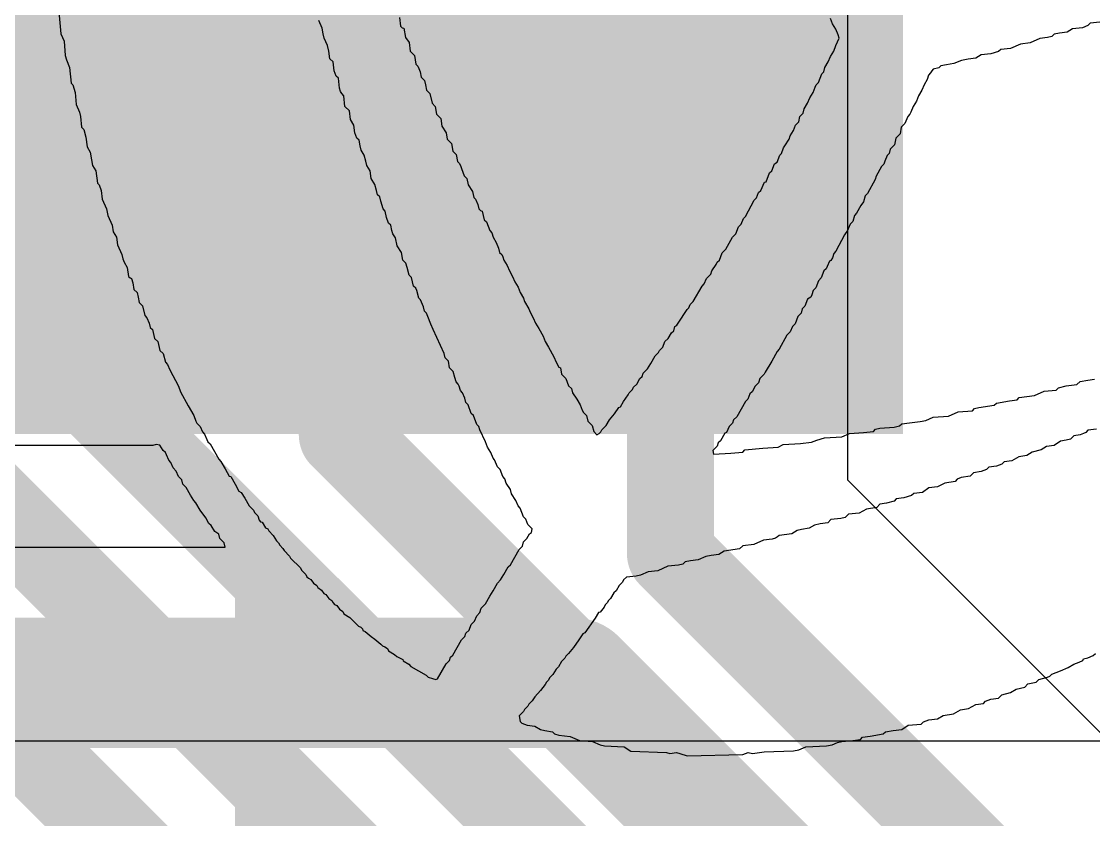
# Model space of a CAD drawing. Header units: inches. Extents: x -21 to 276, y -5 to 220.
# Drawn here: x 47.619 to 50.749, y 35.872 to 38.203 of the extents above; entities that cross this region are included whole.
import ezdxf

# ---------------------------------------------------------------- set-up
doc = ezdxf.new("R2010")
doc.units = ezdxf.units.IN
for name, color, linetype in [('Bottom Layer', 5, 'Continuous'), ('Bottom Overlay', 54, 'Continuous'), ('Power + Signal', 76, 'Continuous'), ('Top Layer', 1, 'Continuous'), ('Top Overlay', 2, 'Continuous'), ('Top Paste', 8, 'Continuous'), ('Top Solder', 216, 'Continuous')]:
    doc.layers.add(name, color=color, linetype=linetype)

# ---------------------------------------------------------------- blocks, each defined once
blk = doc.blocks.new('HC_49S_SMD_52')
at = {"layer": 'Top Layer'}
blk.add_hatch(color=1, dxfattribs=at).paths.add_polyline_path([(2, 1), (7.5, 1), (7.5, -1), (2, -1)])
at = {"layer": 'Top Paste'}
blk.add_hatch(color=8, dxfattribs=at).paths.add_polyline_path([(2, 1), (7.5, 1), (7.5, -1), (2, -1)])
at = {"layer": 'Top Solder'}
blk.add_hatch(color=216, dxfattribs=at).paths.add_polyline_path([(1.8984, 1.1016), (7.6016, 1.1016), (7.6016, -1.1016), (1.8984, -1.1016)])
at = {"layer": 'Top Overlay'}
blk.add_lwpolyline([(5.715, -2.5146, 0.127, 0.127, 0), (5.715, -1.4224, 0.127, 0.127, 0)], format="xyseb", dxfattribs=at)
blk.add_lwpolyline([(5.6833, -1.4224, 0.0635, 0.0635, 1), (5.7467, -1.4224, 0.0635, 0.0635, 1)], format="xyseb", close=True, dxfattribs=at)

msp = doc.modelspace()

# ---------------------------------------------------------------- linework, layer by layer
at = {"layer": 'Bottom Layer'}
msp.add_line((53.9758, 36.1009), (14.5195, 36.1009), dxfattribs=at)
at = {"layer": 'Bottom Overlay'}
for p, q in [((47.7276, 38.2307), (47.7339, 38.1672)), ((48.4967, 38.1831), (48.4872, 38.2053)), ((48.7223, 38.2148), (48.7255, 38.1894)), ((49.9872, 38.1958), (49.9809, 38.2117)), ((49.9968, 38.1799), (49.9872, 38.1958)), ((50.7389, 38.1974), (50.7325, 38.191)), ((50.7675, 38.2005), (50.7389, 38.1974)), ((47.7339, 38.1672), (47.7435, 38.1449)), ((48.4999, 38.1672), (48.4967, 38.1831)), ((48.503, 38.1544), (48.4999, 38.1672)), ((48.7255, 38.1894), (48.7303, 38.1846)), ((48.7303, 38.1846), (48.7351, 38.1831)), ((48.7351, 38.1831), (48.7398, 38.156)), ((50.0031, 38.164), (49.9968, 38.1799)), ((50.0063, 38.1544), (50.0031, 38.164)), ((50.634, 38.1656), (50.6276, 38.1592)), ((50.6499, 38.1688), (50.634, 38.1656)), ((50.6721, 38.1719), (50.6499, 38.1688)), ((50.688, 38.1815), (50.6721, 38.1719)), ((50.7166, 38.1846), (50.688, 38.1815)), ((50.7325, 38.191), (50.7166, 38.1846)), ((47.7435, 38.1449), (47.7466, 38.1036)), ((48.5126, 38.1322), (48.503, 38.1544)), ((48.5158, 38.1163), (48.5126, 38.1322)), ((48.7398, 38.156), (48.7509, 38.1417)), ((48.7509, 38.1417), (48.7541, 38.1163)), ((49.9904, 38.1163), (49.9968, 38.1322)), ((49.9968, 38.1322), (50.0063, 38.1544)), ((50.5355, 38.137), (50.5069, 38.1243)), ((50.5641, 38.1401), (50.5355, 38.137)), ((50.5927, 38.1529), (50.5641, 38.1401)), ((50.6149, 38.156), (50.5927, 38.1529)), ((50.6276, 38.1592), (50.6149, 38.156)), ((47.7466, 38.1036), (47.7498, 38.0909)), ((48.5189, 38.0941), (48.5158, 38.1163)), ((48.7541, 38.1163), (48.7668, 38.1036)), ((48.7668, 38.1036), (48.77, 38.0782)), ((49.9745, 38.0845), (49.9809, 38.1004)), ((49.9809, 38.1004), (49.9904, 38.1163)), ((50.4211, 38.1052), (50.4052, 38.0957)), ((50.4497, 38.1084), (50.4211, 38.1052)), ((50.4719, 38.1147), (50.4497, 38.1084)), ((50.4783, 38.1211), (50.4719, 38.1147)), ((50.5069, 38.1243), (50.4783, 38.1211)), ((47.7498, 38.0909), (47.7594, 38.0686)), ((47.7594, 38.0686), (47.7641, 38.0226)), ((48.5285, 38.0845), (48.5189, 38.0941)), ((48.5316, 38.0591), (48.5285, 38.0845)), ((48.77, 38.0782), (48.7764, 38.0718)), ((48.7764, 38.0718), (48.7795, 38.0655)), ((49.9618, 38.0559), (49.965, 38.0686)), ((49.965, 38.0686), (49.9745, 38.0845)), ((50.3035, 38.0734), (50.2971, 38.0671)), ((50.3194, 38.0766), (50.3035, 38.0734)), ((50.3416, 38.0798), (50.3194, 38.0766)), ((50.3639, 38.0893), (50.3416, 38.0798)), ((50.3829, 38.0925), (50.3639, 38.0893)), ((50.4052, 38.0957), (50.3829, 38.0925)), ((48.538, 38.0432), (48.5316, 38.0591)), ((48.5444, 38.0369), (48.538, 38.0432)), ((48.5475, 38.0083), (48.5444, 38.0369)), ((48.7795, 38.0655), (48.7827, 38.0559)), ((48.7827, 38.0559), (48.7859, 38.04)), ((48.7859, 38.04), (48.7954, 38.0305)), ((49.9459, 38.0241), (49.9555, 38.0496)), ((49.9555, 38.0496), (49.9618, 38.0559)), ((50.2669, 38.0464), (50.2637, 38.0337)), ((50.2733, 38.0528), (50.2669, 38.0464)), ((50.2765, 38.0591), (50.2733, 38.0528)), ((50.2812, 38.0639), (50.2765, 38.0591)), ((50.2971, 38.0671), (50.2812, 38.0639)), ((47.7641, 38.0226), (47.7689, 38.0178)), ((47.7689, 38.0178), (47.7752, 37.9955)), ((48.5507, 37.9987), (48.5475, 38.0083)), ((48.7954, 38.0305), (48.7986, 38.0178)), ((48.7986, 38.0178), (48.8018, 38.0019)), ((49.93, 37.9955), (49.9364, 38.0114)), ((49.9364, 38.0114), (49.9396, 38.0178)), ((49.9396, 38.0178), (49.9459, 38.0241)), ((50.2542, 38.0178), (50.2479, 38.0019)), ((50.2637, 38.0337), (50.2542, 38.0178)), ((47.7752, 37.9955), (47.7784, 37.9606)), ((48.5539, 37.9924), (48.5507, 37.9987)), ((48.5603, 37.986), (48.5539, 37.9924)), ((48.5634, 37.9542), (48.5603, 37.986)), ((48.8018, 38.0019), (48.8113, 37.9924)), ((48.8113, 37.9924), (48.8177, 37.9638)), ((49.9141, 37.9638), (49.9205, 37.9797)), ((49.9205, 37.9797), (49.93, 37.9955)), ((50.2383, 37.986), (50.232, 37.9701)), ((50.2479, 38.0019), (50.2383, 37.986)), ((47.7784, 37.9606), (47.788, 37.9383)), ((48.5761, 37.9415), (48.5634, 37.9542)), ((48.8177, 37.9638), (48.8272, 37.9542)), ((48.8272, 37.9542), (48.8304, 37.932)), ((49.9014, 37.9352), (49.9046, 37.9479)), ((49.9046, 37.9479), (49.9141, 37.9638)), ((50.2224, 37.9542), (50.2161, 37.9383)), ((50.232, 37.9701), (50.2224, 37.9542)), ((47.788, 37.9383), (47.7911, 37.9256)), ((47.7911, 37.9256), (47.7943, 37.8938)), ((48.5793, 37.9161), (48.5761, 37.9415)), ((48.5889, 37.9002), (48.5793, 37.9161)), ((48.8304, 37.932), (48.8431, 37.9193)), ((48.8431, 37.9193), (48.8463, 37.897)), ((49.8887, 37.9097), (49.8919, 37.9256)), ((49.8919, 37.9256), (49.9014, 37.9352)), ((50.2065, 37.9256), (50.1986, 37.905)), ((50.2129, 37.932), (50.2065, 37.9256)), ((50.2161, 37.9383), (50.2129, 37.932)), ((47.7943, 37.8938), (47.8007, 37.8875)), ((47.8007, 37.8875), (47.807, 37.8652)), ((48.592, 37.878), (48.5889, 37.9002)), ((48.8463, 37.897), (48.859, 37.878)), ((49.8633, 37.8684), (49.8728, 37.8843)), ((49.8728, 37.8843), (49.8792, 37.9002)), ((49.8792, 37.9002), (49.8887, 37.9097)), ((50.1875, 37.8938), (50.1843, 37.8748)), ((50.1986, 37.905), (50.1875, 37.8938)), ((47.807, 37.8652), (47.8102, 37.8366)), ((48.5984, 37.8621), (48.592, 37.878)), ((48.6047, 37.8557), (48.5984, 37.8621)), ((48.6079, 37.8398), (48.6047, 37.8557)), ((48.859, 37.878), (48.8622, 37.8589)), ((48.8622, 37.8589), (48.8749, 37.8462)), ((49.8474, 37.8398), (49.8601, 37.8589)), ((49.8601, 37.8589), (49.8633, 37.8684)), ((50.1716, 37.8621), (50.1684, 37.843)), ((50.1843, 37.8748), (50.1716, 37.8621)), ((47.8102, 37.8366), (47.8197, 37.8207)), ((47.8197, 37.8207), (47.8229, 37.7985)), ((48.6111, 37.8271), (48.6079, 37.8398)), ((48.619, 37.8128), (48.6111, 37.8271)), ((48.8749, 37.8462), (48.8781, 37.8239)), ((48.8781, 37.8239), (48.8876, 37.8144)), ((49.8331, 37.8128), (49.8379, 37.8176)), ((49.8379, 37.8176), (49.8442, 37.8335)), ((49.8442, 37.8335), (49.8474, 37.8398)), ((50.1525, 37.8176), (50.1462, 37.8112)), ((50.1557, 37.8303), (50.1525, 37.8176)), ((50.1684, 37.843), (50.1557, 37.8303)), ((47.8229, 37.7985), (47.8261, 37.7826)), ((48.6238, 37.7953), (48.619, 37.8128)), ((48.627, 37.7826), (48.6238, 37.7953)), ((48.8876, 37.8144), (48.8924, 37.7937)), ((48.8924, 37.7937), (48.8971, 37.789)), ((48.8971, 37.789), (48.9003, 37.7826)), ((49.8093, 37.7667), (49.8172, 37.7874)), ((49.8172, 37.7874), (49.8252, 37.7921)), ((49.8252, 37.7921), (49.8331, 37.8128)), ((50.1398, 37.7953), (50.1366, 37.7858)), ((50.1462, 37.8112), (50.1398, 37.7953)), ((47.8261, 37.7826), (47.8356, 37.7667)), ((47.8356, 37.7667), (47.8404, 37.7302)), ((48.6365, 37.7667), (48.627, 37.7826)), ((48.6397, 37.7445), (48.6365, 37.7667)), ((48.9003, 37.7826), (48.9035, 37.7731)), ((48.9035, 37.7731), (48.9114, 37.7524)), ((49.7934, 37.7349), (49.8029, 37.7604)), ((49.8029, 37.7604), (49.8093, 37.7667)), ((50.1303, 37.7794), (50.1144, 37.7508)), ((50.1366, 37.7858), (50.1303, 37.7794)), ((47.8404, 37.7302), (47.8452, 37.7254)), ((47.8452, 37.7254), (47.8515, 37.7095)), ((48.6508, 37.727), (48.6397, 37.7445)), ((48.6556, 37.7095), (48.6508, 37.727)), ((48.9114, 37.7524), (48.9194, 37.7445)), ((48.9194, 37.7445), (48.9226, 37.7254)), ((48.9226, 37.7254), (48.9353, 37.7063)), ((49.7775, 37.7095), (49.7886, 37.7333)), ((49.7886, 37.7333), (49.7934, 37.7349)), ((50.1112, 37.7413), (50.0889, 37.7)), ((50.1144, 37.7508), (50.1112, 37.7413)), ((47.8515, 37.7095), (47.8547, 37.6841)), ((48.6588, 37.6968), (48.6556, 37.7095)), ((48.6651, 37.6904), (48.6588, 37.6968)), ((48.9353, 37.7063), (48.94, 37.6889)), ((49.7648, 37.6873), (49.7711, 37.7032)), ((49.7711, 37.7032), (49.7775, 37.7095)), ((50.0826, 37.6936), (50.0778, 37.6761)), ((50.0889, 37.7), (50.0826, 37.6936)), ((47.8547, 37.6841), (47.8674, 37.6555)), ((48.6683, 37.6777), (48.6651, 37.6904)), ((48.6747, 37.6555), (48.6683, 37.6777)), ((48.94, 37.6889), (48.9448, 37.6841)), ((48.9448, 37.6841), (48.9512, 37.6682)), ((48.9512, 37.6682), (48.9543, 37.6555)), ((49.733, 37.6332), (49.7584, 37.6809)), ((49.7584, 37.6809), (49.7648, 37.6873)), ((50.0699, 37.665), (50.0572, 37.6428)), ((50.0778, 37.6761), (50.0699, 37.665)), ((47.8674, 37.6555), (47.8706, 37.6364)), ((47.8706, 37.6364), (47.8833, 37.6078)), ((48.681, 37.6491), (48.6747, 37.6555)), ((48.6842, 37.6301), (48.681, 37.6491)), ((48.6906, 37.6142), (48.6842, 37.6301)), ((48.9543, 37.6555), (48.9591, 37.6507)), ((48.9591, 37.6507), (48.9639, 37.6491)), ((48.9639, 37.6491), (48.9702, 37.6237)), ((49.7266, 37.6269), (49.733, 37.6332)), ((50.0508, 37.6364), (50.046, 37.6189)), ((50.0572, 37.6428), (50.0508, 37.6364)), ((47.8833, 37.6078), (47.8865, 37.5887)), ((48.6969, 37.6078), (48.6906, 37.6142)), ((48.7001, 37.5919), (48.6969, 37.6078)), ((48.9702, 37.6237), (48.9766, 37.6173)), ((48.9766, 37.6173), (48.9861, 37.5919)), ((49.7044, 37.5824), (49.7123, 37.603)), ((49.7123, 37.603), (49.7203, 37.611)), ((49.7203, 37.611), (49.7266, 37.6269)), ((50.0381, 37.611), (50.0302, 37.5903)), ((50.046, 37.6189), (50.0381, 37.611)), ((47.8865, 37.5887), (47.896, 37.5728)), ((47.896, 37.5728), (47.8992, 37.5506)), ((48.7033, 37.5824), (48.7001, 37.5919)), ((48.7112, 37.5713), (48.7033, 37.5824)), ((48.716, 37.5474), (48.7112, 37.5713)), ((48.9861, 37.5919), (48.9925, 37.5856)), ((48.9925, 37.5856), (48.9957, 37.5728)), ((48.9957, 37.5728), (49.0052, 37.557)), ((49.6758, 37.5379), (49.6949, 37.5728)), ((49.6949, 37.5728), (49.7044, 37.5824)), ((50.0222, 37.5792), (49.9968, 37.5315)), ((50.0254, 37.5856), (50.0222, 37.5792)), ((50.0302, 37.5903), (50.0254, 37.5856)), ((47.8992, 37.5506), (47.9119, 37.522)), ((48.7287, 37.5284), (48.716, 37.5474)), ((49.0052, 37.557), (49.0116, 37.5411)), ((49.0116, 37.5411), (49.0147, 37.5284)), ((49.6647, 37.5268), (49.6758, 37.5379)), ((47.9119, 37.522), (47.9151, 37.5093)), ((47.9151, 37.5093), (47.9183, 37.4997)), ((48.7319, 37.5061), (48.7287, 37.5284)), ((48.7414, 37.4966), (48.7319, 37.5061)), ((49.0147, 37.5284), (49.0211, 37.522)), ((49.0211, 37.522), (49.0243, 37.5156)), ((49.0243, 37.5156), (49.0274, 37.5061)), ((49.0274, 37.5061), (49.037, 37.4902)), ((49.6504, 37.4997), (49.6567, 37.5061)), ((49.6567, 37.5061), (49.6647, 37.5268)), ((49.9825, 37.5045), (49.9777, 37.5029)), ((49.9872, 37.5125), (49.9825, 37.5045)), ((49.9904, 37.5252), (49.9872, 37.5125)), ((49.9968, 37.5315), (49.9904, 37.5252)), ((47.9183, 37.4997), (47.9278, 37.4839)), ((47.9278, 37.4839), (47.931, 37.4584)), ((48.7446, 37.4839), (48.7414, 37.4966)), ((48.7509, 37.4616), (48.7446, 37.4839)), ((49.037, 37.4902), (49.0433, 37.4743)), ((49.0433, 37.4743), (49.0529, 37.4584)), ((49.6313, 37.4648), (49.6345, 37.4743)), ((49.6345, 37.4743), (49.6472, 37.4934)), ((49.6472, 37.4934), (49.6504, 37.4997)), ((49.9618, 37.4743), (49.9539, 37.4537)), ((49.9682, 37.4807), (49.9618, 37.4743)), ((49.9714, 37.487), (49.9682, 37.4807)), ((49.9777, 37.5029), (49.9714, 37.487)), ((47.931, 37.4584), (47.9357, 37.4537)), ((47.9357, 37.4537), (47.9405, 37.4521)), ((47.9405, 37.4521), (47.9437, 37.4394)), ((48.7573, 37.4553), (48.7509, 37.4616)), ((48.7637, 37.4298), (48.7573, 37.4553)), ((49.0529, 37.4584), (49.0592, 37.4425)), ((49.0592, 37.4425), (49.0688, 37.4267)), ((49.6122, 37.4362), (49.6186, 37.4521)), ((49.6186, 37.4521), (49.6313, 37.4648)), ((49.9459, 37.4457), (49.938, 37.4251)), ((49.9539, 37.4537), (49.9459, 37.4457)), ((47.9437, 37.4394), (47.9469, 37.4203)), ((47.9469, 37.4203), (47.9564, 37.4108)), ((47.9564, 37.4108), (47.9596, 37.398)), ((48.77, 37.4235), (48.7637, 37.4298)), ((48.7732, 37.4171), (48.77, 37.4235)), ((48.7795, 37.3949), (48.7732, 37.4171)), ((49.0688, 37.4267), (49.0751, 37.4108)), ((49.0751, 37.4108), (49.0846, 37.3949)), ((49.5804, 37.3853), (49.6059, 37.4298)), ((49.6059, 37.4298), (49.6122, 37.4362)), ((49.93, 37.4171), (49.9269, 37.4044)), ((49.938, 37.4251), (49.93, 37.4171)), ((47.9596, 37.398), (47.9628, 37.3822)), ((47.9628, 37.3822), (47.9723, 37.3726)), ((48.7843, 37.3901), (48.7795, 37.3949)), ((48.7923, 37.3694), (48.7843, 37.3901)), ((49.0846, 37.3949), (49.0878, 37.3853)), ((49.0878, 37.3853), (49.1005, 37.3631)), ((49.5709, 37.3758), (49.5804, 37.3853)), ((49.9141, 37.3917), (49.9062, 37.371)), ((49.9237, 37.398), (49.9141, 37.3917)), ((49.9269, 37.4044), (49.9237, 37.398)), ((47.9723, 37.3726), (47.9786, 37.344)), ((48.7954, 37.3567), (48.7923, 37.3694)), ((48.8018, 37.3504), (48.7954, 37.3567)), ((48.805, 37.3408), (48.8018, 37.3504)), ((49.1005, 37.3631), (49.1037, 37.3536)), ((49.1037, 37.3536), (49.1133, 37.3377)), ((49.5359, 37.3218), (49.563, 37.3615)), ((49.563, 37.3615), (49.5677, 37.3663)), ((49.5677, 37.3663), (49.5709, 37.3758)), ((49.8951, 37.3504), (49.8855, 37.3408)), ((49.8983, 37.3631), (49.8951, 37.3504)), ((49.9062, 37.371), (49.8983, 37.3631)), ((47.9786, 37.344), (47.985, 37.3377)), ((47.985, 37.3377), (47.9914, 37.3218)), ((47.9914, 37.3218), (47.9945, 37.3091)), ((48.8145, 37.3186), (48.805, 37.3408)), ((48.8209, 37.3027), (48.8145, 37.3186)), ((49.1133, 37.3377), (49.1196, 37.3218)), ((49.1196, 37.3218), (49.1291, 37.3059)), ((49.5328, 37.3154), (49.5359, 37.3218)), ((49.8776, 37.3202), (49.8697, 37.3122)), ((49.8855, 37.3408), (49.8776, 37.3202)), ((47.9945, 37.3091), (48.0009, 37.3027)), ((48.0009, 37.3027), (48.0073, 37.2773)), ((48.8526, 37.2328), (48.8209, 37.3027)), ((49.1291, 37.3059), (49.1419, 37.2836)), ((49.5073, 37.2773), (49.5169, 37.2932)), ((49.5169, 37.2932), (49.5232, 37.2995)), ((49.5232, 37.2995), (49.5264, 37.3122)), ((49.5264, 37.3122), (49.5328, 37.3154)), ((49.8538, 37.2868), (49.8315, 37.2455)), ((49.8633, 37.2963), (49.8538, 37.2868)), ((49.8697, 37.3122), (49.8633, 37.2963)), ((48.0073, 37.2773), (48.0168, 37.2677)), ((48.0168, 37.2677), (48.0231, 37.2423)), ((49.1419, 37.2836), (49.1482, 37.2677)), ((49.1482, 37.2677), (49.1577, 37.2519)), ((49.4915, 37.2519), (49.4978, 37.2677)), ((49.4978, 37.2677), (49.5073, 37.2773)), ((48.0231, 37.2423), (48.0327, 37.2328)), ((48.0327, 37.2328), (48.039, 37.2074)), ((48.8558, 37.2201), (48.8526, 37.2328)), ((49.1577, 37.2519), (49.1736, 37.2233)), ((49.1736, 37.2233), (49.18, 37.2074)), ((49.4565, 37.2042), (49.4692, 37.2264)), ((49.4692, 37.2264), (49.4787, 37.236)), ((49.4787, 37.236), (49.4819, 37.2423)), ((49.4819, 37.2423), (49.4915, 37.2519)), ((49.8252, 37.2391), (49.8093, 37.2105)), ((49.8315, 37.2455), (49.8252, 37.2391)), ((48.039, 37.2074), (48.0454, 37.201)), ((48.0454, 37.201), (48.0517, 37.1851)), ((48.8654, 37.2105), (48.8558, 37.2201)), ((48.8685, 37.1915), (48.8654, 37.2105)), ((48.8797, 37.1803), (48.8685, 37.1915)), ((49.18, 37.2074), (49.1879, 37.1931)), ((49.1879, 37.1931), (49.1927, 37.1915)), ((49.1927, 37.1915), (49.1959, 37.1724)), ((49.447, 37.1883), (49.4565, 37.2042)), ((49.8093, 37.2105), (49.7902, 37.1788)), ((48.0517, 37.1851), (48.0772, 37.1374)), ((48.8844, 37.1629), (48.8797, 37.1803)), ((48.8876, 37.1502), (48.8844, 37.1629)), ((49.1959, 37.1724), (49.2086, 37.1597)), ((49.2086, 37.1597), (49.2165, 37.139)), ((49.4152, 37.1438), (49.4247, 37.1597)), ((49.4247, 37.1597), (49.4311, 37.166)), ((49.4311, 37.166), (49.4342, 37.1756)), ((49.4342, 37.1756), (49.447, 37.1883)), ((49.7743, 37.1597), (49.7711, 37.147)), ((49.787, 37.1724), (49.7743, 37.1597)), ((49.7902, 37.1788), (49.787, 37.1724)), ((48.0772, 37.1374), (48.0835, 37.1215)), ((48.894, 37.1438), (48.8876, 37.1502)), ((48.8971, 37.1374), (48.894, 37.1438)), ((48.9003, 37.1247), (48.8971, 37.1374)), ((49.2165, 37.139), (49.2245, 37.1311)), ((49.2245, 37.1311), (49.2277, 37.1184)), ((49.4025, 37.1279), (49.4056, 37.1343)), ((49.4056, 37.1343), (49.4152, 37.1438)), ((49.7616, 37.1374), (49.7521, 37.1215)), ((49.7711, 37.147), (49.7616, 37.1374)), ((50.6404, 37.1263), (50.6467, 37.1327)), ((50.6467, 37.1327), (50.669, 37.139)), ((50.669, 37.139), (50.7007, 37.1422)), ((50.7007, 37.1422), (50.7103, 37.1517)), ((50.7103, 37.1517), (50.7325, 37.1549)), ((50.7325, 37.1549), (50.7516, 37.1581)), ((48.0835, 37.1215), (48.1058, 37.0802)), ((48.9067, 37.1184), (48.9003, 37.1247)), ((48.913, 37.1025), (48.9067, 37.1184)), ((48.9162, 37.0898), (48.913, 37.1025)), ((49.2277, 37.1184), (49.2404, 37.0993)), ((49.2404, 37.0993), (49.2499, 37.0834)), ((49.377, 37.0929), (49.3898, 37.112)), ((49.3898, 37.112), (49.3929, 37.1184)), ((49.3929, 37.1184), (49.4025, 37.1279)), ((49.7393, 37.0993), (49.733, 37.0929)), ((49.7457, 37.1152), (49.7393, 37.0993)), ((49.7521, 37.1215), (49.7457, 37.1152)), ((50.5037, 37.0945), (50.5259, 37.0977)), ((50.5259, 37.0977), (50.5323, 37.1041)), ((50.5323, 37.1041), (50.5768, 37.1104)), ((50.5768, 37.1104), (50.6054, 37.1231)), ((50.6054, 37.1231), (50.6404, 37.1263)), ((48.1058, 37.0802), (48.1217, 37.0516)), ((48.9226, 37.0834), (48.9162, 37.0898)), ((48.9321, 37.058), (48.9226, 37.0834)), ((49.2499, 37.0834), (49.2563, 37.0675)), ((49.2563, 37.0675), (49.2594, 37.0612)), ((49.35, 37.0564), (49.3627, 37.0755)), ((49.3627, 37.0755), (49.3675, 37.0771)), ((49.3675, 37.0771), (49.377, 37.0929)), ((49.733, 37.0929), (49.7076, 37.0485)), ((50.3543, 37.0628), (50.3956, 37.0659)), ((50.3956, 37.0659), (50.402, 37.0723)), ((50.402, 37.0723), (50.4147, 37.0755)), ((50.4147, 37.0755), (50.4592, 37.0818)), ((50.4592, 37.0818), (50.4656, 37.0882)), ((50.4656, 37.0882), (50.5037, 37.0945)), ((48.1217, 37.0516), (48.128, 37.0357)), ((48.128, 37.0357), (48.1312, 37.0294)), ((48.9385, 37.0516), (48.9321, 37.058)), ((48.948, 37.0262), (48.9385, 37.0516)), ((49.2594, 37.0612), (49.269, 37.0516)), ((49.269, 37.0516), (49.2722, 37.0357)), ((49.2722, 37.0357), (49.2849, 37.023)), ((49.3262, 37.023), (49.3357, 37.0389)), ((49.3357, 37.0389), (49.35, 37.0564)), ((49.698, 37.0389), (49.6949, 37.0294)), ((49.7076, 37.0485), (49.698, 37.0389)), ((50.2431, 37.0341), (50.259, 37.0373)), ((50.259, 37.0373), (50.2812, 37.0469)), ((50.2812, 37.0469), (50.3257, 37.05)), ((50.3257, 37.05), (50.3543, 37.0628)), ((48.1312, 37.0294), (48.1407, 37.0198)), ((48.1407, 37.0198), (48.1471, 37.004)), ((48.1471, 37.004), (48.1534, 36.9976)), ((48.9543, 37.0198), (48.948, 37.0262)), ((48.9575, 37.0103), (48.9543, 37.0198)), ((48.9734, 36.9754), (48.9575, 37.0103)), ((49.2849, 37.023), (49.2896, 37.0055)), ((49.2896, 37.0055), (49.2992, 36.996)), ((49.3055, 36.9992), (49.3103, 37.004)), ((49.3103, 37.004), (49.3135, 37.0103)), ((49.3135, 37.0103), (49.3262, 37.023)), ((49.6853, 37.0198), (49.6774, 37.0024)), ((49.6949, 37.0294), (49.6853, 37.0198)), ((50.0778, 37.0024), (50.1064, 37.0055)), ((50.1064, 37.0055), (50.1128, 37.0119)), ((50.1128, 37.0119), (50.1255, 37.0151)), ((50.1255, 37.0151), (50.1668, 37.0183)), ((50.1668, 37.0183), (50.1827, 37.0214)), ((50.1827, 37.0214), (50.1891, 37.0278)), ((50.1891, 37.0278), (50.2113, 37.031)), ((50.2113, 37.031), (50.2431, 37.0341)), ((50.7325, 37.0087), (50.7262, 37.0024)), ((50.758, 37.0119), (50.7325, 37.0087)), ((48.1534, 36.9976), (48.1598, 36.9817)), ((48.1598, 36.9817), (48.163, 36.9754)), ((48.163, 36.9754), (48.1693, 36.969)), ((48.9798, 36.9595), (48.9734, 36.9754)), ((49.2992, 36.996), (49.3055, 36.9992)), ((49.6535, 36.9722), (49.6504, 36.9626)), ((49.6599, 36.9785), (49.6535, 36.9722)), ((49.6726, 37.0008), (49.6599, 36.9785)), ((49.6774, 37.0024), (49.6726, 37.0008)), ((49.8935, 36.9706), (49.9253, 36.9738)), ((49.9253, 36.9738), (49.9412, 36.9801)), ((49.9412, 36.9801), (49.9634, 36.9865)), ((49.9634, 36.9865), (50.0143, 36.9897)), ((50.0143, 36.9897), (50.0365, 36.9992)), ((50.0365, 36.9992), (50.0778, 37.0024)), ((50.6531, 36.9769), (50.634, 36.9642)), ((50.669, 36.9801), (50.6531, 36.9769)), ((50.6817, 36.9833), (50.669, 36.9801)), ((50.6912, 36.9928), (50.6817, 36.9833)), ((50.7103, 36.996), (50.6912, 36.9928)), ((50.7198, 36.9992), (50.7103, 36.996)), ((50.7262, 37.0024), (50.7198, 36.9992)), ((48.0025, 36.9642), (36.6978, 36.9674)), ((48.012, 36.9674), (48.0025, 36.9642)), ((48.0231, 36.9658), (48.012, 36.9674)), ((48.0327, 36.9499), (48.0231, 36.9658)), ((48.039, 36.9436), (48.0327, 36.9499)), ((48.0422, 36.9372), (48.039, 36.9436)), ((48.1693, 36.969), (48.1948, 36.9245)), ((48.9893, 36.9436), (48.9798, 36.9595)), ((48.9957, 36.9277), (48.9893, 36.9436)), ((49.6504, 36.9626), (49.6377, 36.9499)), ((49.6377, 36.9499), (49.6392, 36.9388)), ((49.6392, 36.9388), (49.6901, 36.942)), ((49.6901, 36.942), (49.725, 36.9452)), ((49.725, 36.9452), (49.7314, 36.9515)), ((49.7314, 36.9515), (49.7838, 36.9563)), ((49.7838, 36.9563), (49.8283, 36.9595)), ((49.8283, 36.9595), (49.8426, 36.9674)), ((49.8426, 36.9674), (49.8935, 36.9706)), ((50.5704, 36.9452), (50.5545, 36.9356)), ((50.5959, 36.9515), (50.5704, 36.9452)), ((50.6118, 36.9611), (50.5959, 36.9515)), ((50.634, 36.9642), (50.6118, 36.9611)), ((48.0486, 36.9213), (48.0422, 36.9372)), ((48.0549, 36.915), (48.0486, 36.9213)), ((48.0613, 36.8991), (48.0549, 36.915)), ((48.1948, 36.9245), (48.2011, 36.9181)), ((48.2011, 36.9181), (48.2138, 36.8959)), ((49.0004, 36.9229), (48.9957, 36.9277)), ((49.0084, 36.9023), (49.0004, 36.9229)), ((50.4815, 36.9102), (50.4656, 36.9038)), ((50.4878, 36.9166), (50.4815, 36.9102)), ((50.5101, 36.9197), (50.4878, 36.9166)), ((50.5307, 36.9309), (50.5101, 36.9197)), ((50.5545, 36.9356), (50.5307, 36.9309)), ((48.0708, 36.8895), (48.0613, 36.8991)), ((48.0772, 36.8737), (48.0708, 36.8895)), ((48.2138, 36.8959), (48.225, 36.8752)), ((49.0163, 36.8943), (49.0084, 36.9023)), ((49.0243, 36.8737), (49.0163, 36.8943)), ((50.3988, 36.8848), (50.3893, 36.8752)), ((50.4211, 36.888), (50.3988, 36.8848)), ((50.437, 36.8943), (50.4211, 36.888)), ((50.4433, 36.9007), (50.437, 36.8943)), ((50.4656, 36.9038), (50.4433, 36.9007)), ((48.0867, 36.8641), (48.0772, 36.8737)), ((48.0899, 36.8514), (48.0867, 36.8641)), ((48.0994, 36.8419), (48.0899, 36.8514)), ((48.225, 36.8752), (48.2297, 36.8737)), ((48.2297, 36.8737), (48.2424, 36.8514)), ((48.2424, 36.8514), (48.2536, 36.8307)), ((49.0306, 36.8673), (49.0243, 36.8737)), ((49.0338, 36.8546), (49.0306, 36.8673)), ((49.0465, 36.8355), (49.0338, 36.8546)), ((50.3146, 36.8546), (50.2939, 36.8435)), ((50.3448, 36.8593), (50.3146, 36.8546)), ((50.3511, 36.8657), (50.3448, 36.8593)), ((50.3623, 36.8705), (50.3511, 36.8657)), ((50.3893, 36.8752), (50.3623, 36.8705)), ((48.1121, 36.8196), (48.0994, 36.8419)), ((48.1217, 36.8037), (48.1121, 36.8196)), ((48.2536, 36.8307), (48.2599, 36.8276)), ((48.2599, 36.8276), (48.271, 36.8101)), ((49.0497, 36.8228), (49.0465, 36.8355)), ((49.0624, 36.8037), (49.0497, 36.8228)), ((50.2177, 36.818), (50.1954, 36.8117)), ((50.224, 36.8244), (50.2177, 36.818)), ((50.2494, 36.8276), (50.224, 36.8244)), ((50.2685, 36.8403), (50.2494, 36.8276)), ((50.2939, 36.8435), (50.2685, 36.8403)), ((48.128, 36.7974), (48.1217, 36.8037)), ((48.1407, 36.7751), (48.128, 36.7974)), ((48.271, 36.8101), (48.2838, 36.7878)), ((48.2838, 36.7878), (48.2965, 36.7751)), ((49.0688, 36.7878), (49.0624, 36.8037)), ((49.0751, 36.7815), (49.0688, 36.7878)), ((50.1255, 36.7926), (50.116, 36.7831)), ((50.1446, 36.7958), (50.1255, 36.7926)), ((50.1668, 36.8021), (50.1446, 36.7958)), ((50.1732, 36.8085), (50.1668, 36.8021)), ((50.1954, 36.8117), (50.1732, 36.8085)), ((48.1566, 36.7529), (48.1407, 36.7751)), ((48.1662, 36.737), (48.1566, 36.7529)), ((48.2965, 36.7751), (48.2996, 36.7688)), ((48.2996, 36.7688), (48.3092, 36.7592)), ((48.3092, 36.7592), (48.3124, 36.7465)), ((49.0846, 36.7561), (49.0751, 36.7815)), ((49.091, 36.7497), (49.0846, 36.7561)), ((50.0238, 36.7545), (50.0111, 36.7513)), ((50.0333, 36.764), (50.0238, 36.7545)), ((50.0651, 36.7672), (50.0333, 36.764)), ((50.0858, 36.7783), (50.0651, 36.7672)), ((50.116, 36.7831), (50.0858, 36.7783)), ((48.1725, 36.7306), (48.1662, 36.737)), ((48.1836, 36.7132), (48.1725, 36.7306)), ((48.3124, 36.7465), (48.3171, 36.7418)), ((48.3171, 36.7418), (48.3219, 36.7402)), ((48.3219, 36.7402), (48.3314, 36.7243)), ((48.3314, 36.7243), (48.3378, 36.7211)), ((49.0974, 36.7338), (49.091, 36.7497)), ((49.1101, 36.7211), (49.0974, 36.7338)), ((49.9189, 36.7227), (49.8967, 36.7195)), ((49.9348, 36.7322), (49.9189, 36.7227)), ((49.9507, 36.7354), (49.9348, 36.7322)), ((49.9729, 36.7386), (49.9507, 36.7354)), ((49.9825, 36.7481), (49.9729, 36.7386)), ((50.0111, 36.7513), (49.9825, 36.7481)), ((48.1948, 36.7052), (48.1836, 36.7132)), ((48.1979, 36.6925), (48.1948, 36.7052)), ((48.2107, 36.6798), (48.1979, 36.6925)), ((48.3378, 36.7211), (48.341, 36.7147)), ((48.341, 36.7147), (48.3537, 36.702)), ((48.3537, 36.702), (48.3632, 36.6861)), ((49.0846, 36.683), (49.0942, 36.6925)), ((49.0942, 36.6925), (49.1021, 36.7068)), ((49.1021, 36.7068), (49.1085, 36.71)), ((49.1085, 36.71), (49.1101, 36.7211)), ((49.8109, 36.6909), (49.7854, 36.6877)), ((49.8204, 36.6941), (49.8109, 36.6909)), ((49.8267, 36.6973), (49.8204, 36.6941)), ((49.8315, 36.702), (49.8267, 36.6973)), ((49.8681, 36.7068), (49.8315, 36.702)), ((49.884, 36.7163), (49.8681, 36.7068)), ((49.8967, 36.7195), (49.884, 36.7163)), ((36.6723, 36.6655), (48.2138, 36.6671)), ((48.2138, 36.6671), (48.2107, 36.6798)), ((48.3632, 36.6861), (48.3696, 36.6798)), ((48.3696, 36.6798), (48.3727, 36.6734)), ((48.3727, 36.6734), (48.3823, 36.6639)), ((48.3823, 36.6639), (48.3855, 36.6575)), ((49.0465, 36.6162), (49.0719, 36.6607)), ((49.0719, 36.6607), (49.0815, 36.6703)), ((49.0815, 36.6703), (49.0846, 36.683)), ((49.7155, 36.6623), (49.671, 36.6559)), ((49.725, 36.6718), (49.7155, 36.6623)), ((49.7568, 36.675), (49.725, 36.6718)), ((49.7854, 36.6877), (49.7568, 36.675)), ((48.3855, 36.6575), (48.4013, 36.6416)), ((48.4013, 36.6416), (48.4045, 36.6353)), ((48.4045, 36.6353), (48.4331, 36.6067)), ((49.5947, 36.6305), (49.5725, 36.6273)), ((49.617, 36.6401), (49.5947, 36.6305)), ((49.6329, 36.6432), (49.617, 36.6401)), ((49.6551, 36.6464), (49.6329, 36.6432)), ((49.671, 36.6559), (49.6551, 36.6464)), ((48.4331, 36.6067), (48.4363, 36.6003)), ((48.4363, 36.6003), (48.449, 36.5876)), ((49.0274, 36.5876), (49.0402, 36.6099)), ((49.0402, 36.6099), (49.0465, 36.6162)), ((49.4772, 36.5987), (49.4485, 36.5956)), ((49.5058, 36.6115), (49.4772, 36.5987)), ((49.5375, 36.6146), (49.5058, 36.6115)), ((49.5502, 36.6178), (49.5375, 36.6146)), ((49.5566, 36.6242), (49.5502, 36.6178)), ((49.5725, 36.6273), (49.5566, 36.6242)), ((48.449, 36.5876), (48.4522, 36.5813)), ((48.4522, 36.5813), (48.457, 36.5765)), ((48.457, 36.5765), (48.4633, 36.5733)), ((48.4633, 36.5733), (48.4713, 36.5622)), ((49.0084, 36.5622), (49.0179, 36.5717)), ((49.0179, 36.5717), (49.0274, 36.5876)), ((49.3739, 36.5654), (49.3643, 36.5558)), ((49.377, 36.5717), (49.3739, 36.5654)), ((49.385, 36.5797), (49.377, 36.5717)), ((49.4136, 36.5829), (49.385, 36.5797)), ((49.4263, 36.586), (49.4136, 36.5829)), ((49.4485, 36.5956), (49.4263, 36.586)), ((48.4713, 36.5622), (48.4808, 36.5558)), ((48.4808, 36.5558), (48.484, 36.5495)), ((48.484, 36.5495), (48.4951, 36.5415)), ((48.4951, 36.5415), (48.5015, 36.532)), ((48.9861, 36.5241), (48.9957, 36.5399)), ((48.9957, 36.5399), (49.0084, 36.5622)), ((49.3484, 36.5336), (49.3389, 36.5177)), ((49.3548, 36.5399), (49.3484, 36.5336)), ((49.3643, 36.5558), (49.3548, 36.5399)), ((48.5015, 36.532), (48.5078, 36.5288)), ((48.5078, 36.5288), (48.5158, 36.5177)), ((48.5158, 36.5177), (48.5253, 36.5113)), ((48.5253, 36.5113), (48.5285, 36.505)), ((48.5285, 36.505), (48.5332, 36.5002)), ((48.9734, 36.5018), (48.9861, 36.5241)), ((49.3294, 36.505), (49.323, 36.4986)), ((49.3325, 36.5113), (49.3294, 36.505)), ((49.3389, 36.5177), (49.3325, 36.5113)), ((48.5332, 36.5002), (48.5396, 36.497)), ((48.5396, 36.497), (48.5475, 36.4859)), ((48.5475, 36.4859), (48.5571, 36.4796)), ((48.5571, 36.4796), (48.5603, 36.4732)), ((48.5603, 36.4732), (48.5777, 36.4621)), ((48.948, 36.4668), (48.9575, 36.4764)), ((48.9575, 36.4764), (48.9607, 36.4891)), ((48.9607, 36.4891), (48.9734, 36.5018)), ((49.3039, 36.4764), (49.2944, 36.4605)), ((49.3087, 36.478), (49.3039, 36.4764)), ((49.3198, 36.4923), (49.3087, 36.478)), ((49.323, 36.4986), (49.3198, 36.4923)), ((48.5777, 36.4621), (48.6032, 36.4367)), ((48.9257, 36.4255), (48.9321, 36.4414)), ((48.9321, 36.4414), (48.9416, 36.451)), ((48.9416, 36.451), (48.948, 36.4668)), ((49.2944, 36.4605), (49.2642, 36.4176)), ((48.6032, 36.4367), (48.6095, 36.4335)), ((48.6095, 36.4335), (48.6143, 36.4287)), ((48.6143, 36.4287), (48.6159, 36.4239)), ((48.6159, 36.4239), (48.6222, 36.4208)), ((48.6222, 36.4208), (48.6397, 36.4065)), ((48.913, 36.4065), (48.9162, 36.416)), ((48.9162, 36.416), (48.9257, 36.4255)), ((49.2579, 36.4144), (49.2467, 36.3969)), ((49.2642, 36.4176), (49.2579, 36.4144)), ((48.6397, 36.4065), (48.6508, 36.3985)), ((48.6508, 36.3985), (48.6683, 36.3842)), ((48.6683, 36.3842), (48.6731, 36.3794)), ((48.6731, 36.3794), (48.6794, 36.3763)), ((48.8781, 36.3524), (48.9035, 36.3969)), ((48.9035, 36.3969), (48.913, 36.4065)), ((49.2467, 36.3969), (49.2308, 36.3747)), ((48.6794, 36.3763), (48.6874, 36.3715)), ((48.6874, 36.3715), (48.6906, 36.3651)), ((48.6906, 36.3651), (48.708, 36.354)), ((48.708, 36.354), (48.7144, 36.3477)), ((48.7144, 36.3477), (48.7319, 36.3397)), ((48.8685, 36.3365), (48.8717, 36.3461)), ((48.8717, 36.3461), (48.8781, 36.3524)), ((49.2086, 36.3493), (49.2054, 36.3429)), ((49.2165, 36.3572), (49.2086, 36.3493)), ((49.2308, 36.3747), (49.2165, 36.3572)), ((50.7325, 36.3445), (50.7484, 36.3508)), ((50.7484, 36.3508), (50.7548, 36.3572)), ((48.7319, 36.3397), (48.7335, 36.335)), ((48.7335, 36.335), (48.7494, 36.3254)), ((48.7494, 36.3254), (48.7557, 36.3191)), ((48.7557, 36.3191), (48.8002, 36.2936)), ((48.8336, 36.2825), (48.859, 36.327)), ((48.859, 36.327), (48.8685, 36.3365)), ((49.1864, 36.3175), (49.18, 36.3111)), ((49.1959, 36.3334), (49.1864, 36.3175)), ((49.2054, 36.3429), (49.1959, 36.3334)), ((50.6531, 36.3064), (50.6753, 36.3159)), ((50.6753, 36.3159), (50.6912, 36.3254)), ((50.6912, 36.3254), (50.7071, 36.3318)), ((50.7071, 36.3318), (50.7182, 36.3365)), ((50.7182, 36.3365), (50.7198, 36.3413)), ((50.7198, 36.3413), (50.7325, 36.3445)), ((48.8002, 36.2936), (48.8066, 36.2873)), ((48.8066, 36.2873), (48.8193, 36.2841)), ((48.8193, 36.2841), (48.8288, 36.2809)), ((49.1609, 36.2857), (49.1577, 36.2793)), ((49.1705, 36.2952), (49.1609, 36.2857)), ((49.18, 36.3111), (49.1705, 36.2952)), ((50.5895, 36.2809), (50.6149, 36.2873)), ((50.6149, 36.2873), (50.6213, 36.2905)), ((50.6213, 36.2905), (50.6276, 36.2968)), ((50.6276, 36.2968), (50.6531, 36.3064)), ((48.8288, 36.2809), (48.8336, 36.2825)), ((49.1482, 36.2666), (49.1339, 36.2491)), ((49.1514, 36.273), (49.1482, 36.2666)), ((49.1577, 36.2793), (49.1514, 36.273)), ((50.5069, 36.2428), (50.5228, 36.2523)), ((50.5228, 36.2523), (50.5482, 36.2587)), ((50.5482, 36.2587), (50.5577, 36.2682)), ((50.5577, 36.2682), (50.5816, 36.273)), ((50.5816, 36.273), (50.5895, 36.2809)), ((49.118, 36.2301), (49.1101, 36.219)), ((49.1339, 36.2491), (49.118, 36.2301)), ((50.4338, 36.2174), (50.4497, 36.2237)), ((50.4497, 36.2237), (50.4719, 36.2269)), ((50.4719, 36.2269), (50.4815, 36.2364)), ((50.4815, 36.2364), (50.5069, 36.2428)), ((49.0878, 36.1935), (49.0846, 36.1872)), ((49.0974, 36.2031), (49.0878, 36.1935)), ((49.1005, 36.2094), (49.0974, 36.2031)), ((49.1101, 36.219), (49.1005, 36.2094)), ((50.34, 36.1808), (50.3607, 36.1919)), ((50.3607, 36.1919), (50.3845, 36.1967)), ((50.3845, 36.1967), (50.4052, 36.2078)), ((50.4052, 36.2078), (50.4274, 36.211)), ((50.4274, 36.211), (50.4338, 36.2174)), ((49.0846, 36.1872), (49.0719, 36.1745)), ((49.0719, 36.1745), (49.0751, 36.1586)), ((49.0751, 36.1586), (49.0799, 36.1538)), ((50.2526, 36.157), (50.2685, 36.1633)), ((50.2685, 36.1633), (50.2939, 36.1665)), ((50.2939, 36.1665), (50.3098, 36.176)), ((50.3098, 36.176), (50.34, 36.1808)), ((49.0799, 36.1538), (49.0958, 36.1474)), ((49.0958, 36.1474), (49.118, 36.1443)), ((49.118, 36.1443), (49.1339, 36.1347)), ((49.1339, 36.1347), (49.1466, 36.1316)), ((49.1466, 36.1316), (49.1689, 36.1284)), ((49.1689, 36.1284), (49.1752, 36.122)), ((50.135, 36.122), (50.1414, 36.1284)), ((50.1414, 36.1284), (50.1636, 36.1316)), ((50.1636, 36.1316), (50.1891, 36.1347)), ((50.1891, 36.1347), (50.2081, 36.1474)), ((50.2081, 36.1474), (50.2463, 36.1506)), ((50.2463, 36.1506), (50.2526, 36.157)), ((49.1752, 36.122), (49.1879, 36.1188)), ((49.1879, 36.1188), (49.2213, 36.1141)), ((49.2213, 36.1141), (49.2483, 36.1029)), ((49.2483, 36.1029), (49.2865, 36.0998)), ((49.2865, 36.0998), (49.3087, 36.0902)), ((49.9857, 36.0902), (50.0015, 36.0966)), ((50.0015, 36.0966), (50.0143, 36.0998)), ((50.0143, 36.0998), (50.046, 36.1029)), ((50.046, 36.1029), (50.0683, 36.1061)), ((50.0683, 36.1061), (50.0746, 36.1125)), ((50.0746, 36.1125), (50.0969, 36.1157)), ((50.0969, 36.1157), (50.135, 36.122)), ((49.3087, 36.0902), (49.3214, 36.0871)), ((49.3214, 36.0871), (49.3786, 36.0839)), ((49.3786, 36.0839), (49.3977, 36.0712)), ((49.3977, 36.0712), (49.5026, 36.068)), ((49.5026, 36.068), (49.5121, 36.0648)), ((49.5121, 36.0648), (49.5312, 36.068)), ((49.5312, 36.068), (49.5407, 36.0648)), ((49.5407, 36.0648), (49.563, 36.0585)), ((49.725, 36.0616), (49.7409, 36.068)), ((49.7409, 36.068), (49.7537, 36.0648)), ((49.7537, 36.0648), (49.787, 36.0696)), ((49.787, 36.0696), (49.8728, 36.0728)), ((49.8728, 36.0728), (49.8887, 36.0759)), ((49.8887, 36.0759), (49.9094, 36.0839)), ((49.9094, 36.0839), (49.9698, 36.0871)), ((49.9698, 36.0871), (49.9857, 36.0902)), ((49.563, 36.0585), (49.725, 36.0616))]:
    msp.add_line(p, q, dxfattribs=at)
at = {"layer": 'Power + Signal'}
for p, q in [((50.0317, 36.8629), (50.0317, 42.6283)), ((52.8994, 33.9952), (50.0317, 36.8629))]:
    msp.add_line(p, q, dxfattribs=at)
for points in [[(47.829, 37.1118, 0.254, 0.254, 0), (47.829, 43.7258, 0.254, 0.254, 0)], [(48.5555, 36.9959, 0.254, 0.254, 0), (48.5555, 43.0932, 0.254, 0.254, 0)], [(49.5137, 36.6484, 0.254, 0.254, 0), (49.5137, 43.0734, 0.254, 0.254, 0)], [(46.3391, 37.3804, 0.254, 0.254, 0), (51.9695, 31.75, 0.254, 0.254, 0)], [(47.0189, 37.3112, 0.254, 0.254, 0), (52.1483, 32.1818, 0.254, 0.254, 0)], [(47.829, 37.1118, 0.254, 0.254, 0), (52.3272, 32.6136, 0.254, 0.254, 0)], [(48.5555, 36.9959, 0.254, 0.254, 0), (52.506, 33.0454, 0.254, 0.254, 0)], [(49.5137, 36.6484, 0.254, 0.254, 0), (52.6849, 33.4772, 0.254, 0.254, 0)]]:
    msp.add_lwpolyline(points, format="xyseb", dxfattribs=at)
for points in [[(47.7655, 37.1118, 0.127, 0.127, 1), (47.8925, 37.1118, 0.127, 0.127, 1)], [(47.7655, 37.1118, 0.127, 0.127, 1), (47.8925, 37.1118, 0.127, 0.127, 1)], [(48.492, 36.9959, 0.127, 0.127, 1), (48.619, 36.9959, 0.127, 0.127, 1)], [(48.492, 36.9959, 0.127, 0.127, 1), (48.619, 36.9959, 0.127, 0.127, 1)], [(49.4502, 36.6484, 0.127, 0.127, 1), (49.5772, 36.6484, 0.127, 0.127, 1)], [(49.4502, 36.6484, 0.127, 0.127, 1), (49.5772, 36.6484, 0.127, 0.127, 1)]]:
    msp.add_lwpolyline(points, format="xyseb", close=True, dxfattribs=at)
at = {"layer": 'Top Layer'}
for points in [[(19.8928, 36.2712, 0.381, 0.381, 0), (49.2288, 36.2712, 0.381, 0.381, 0)], [(49.2288, 36.2712, 0.381, 0.381, 0), (50.4444, 35.0556, 0.381, 0.381, 0)]]:
    msp.add_lwpolyline(points, format="xyseb", dxfattribs=at)
msp.add_lwpolyline([(49.1335, 36.2712, 0.1905, 0.1905, 1), (49.324, 36.2712, 0.1905, 0.1905, 1)], format="xyseb", close=True, dxfattribs=at)
msp.add_lwpolyline([(49.1335, 36.2712, 0.1905, 0.1905, 1), (49.324, 36.2712, 0.1905, 0.1905, 1)], format="xyseb", close=True, dxfattribs=at)

# ---------------------------------------------------------------- block references
msp.add_blockref('HC_49S_SMD_52', (42.5908, 38.1))

doc.saveas('drawing.dxf')
